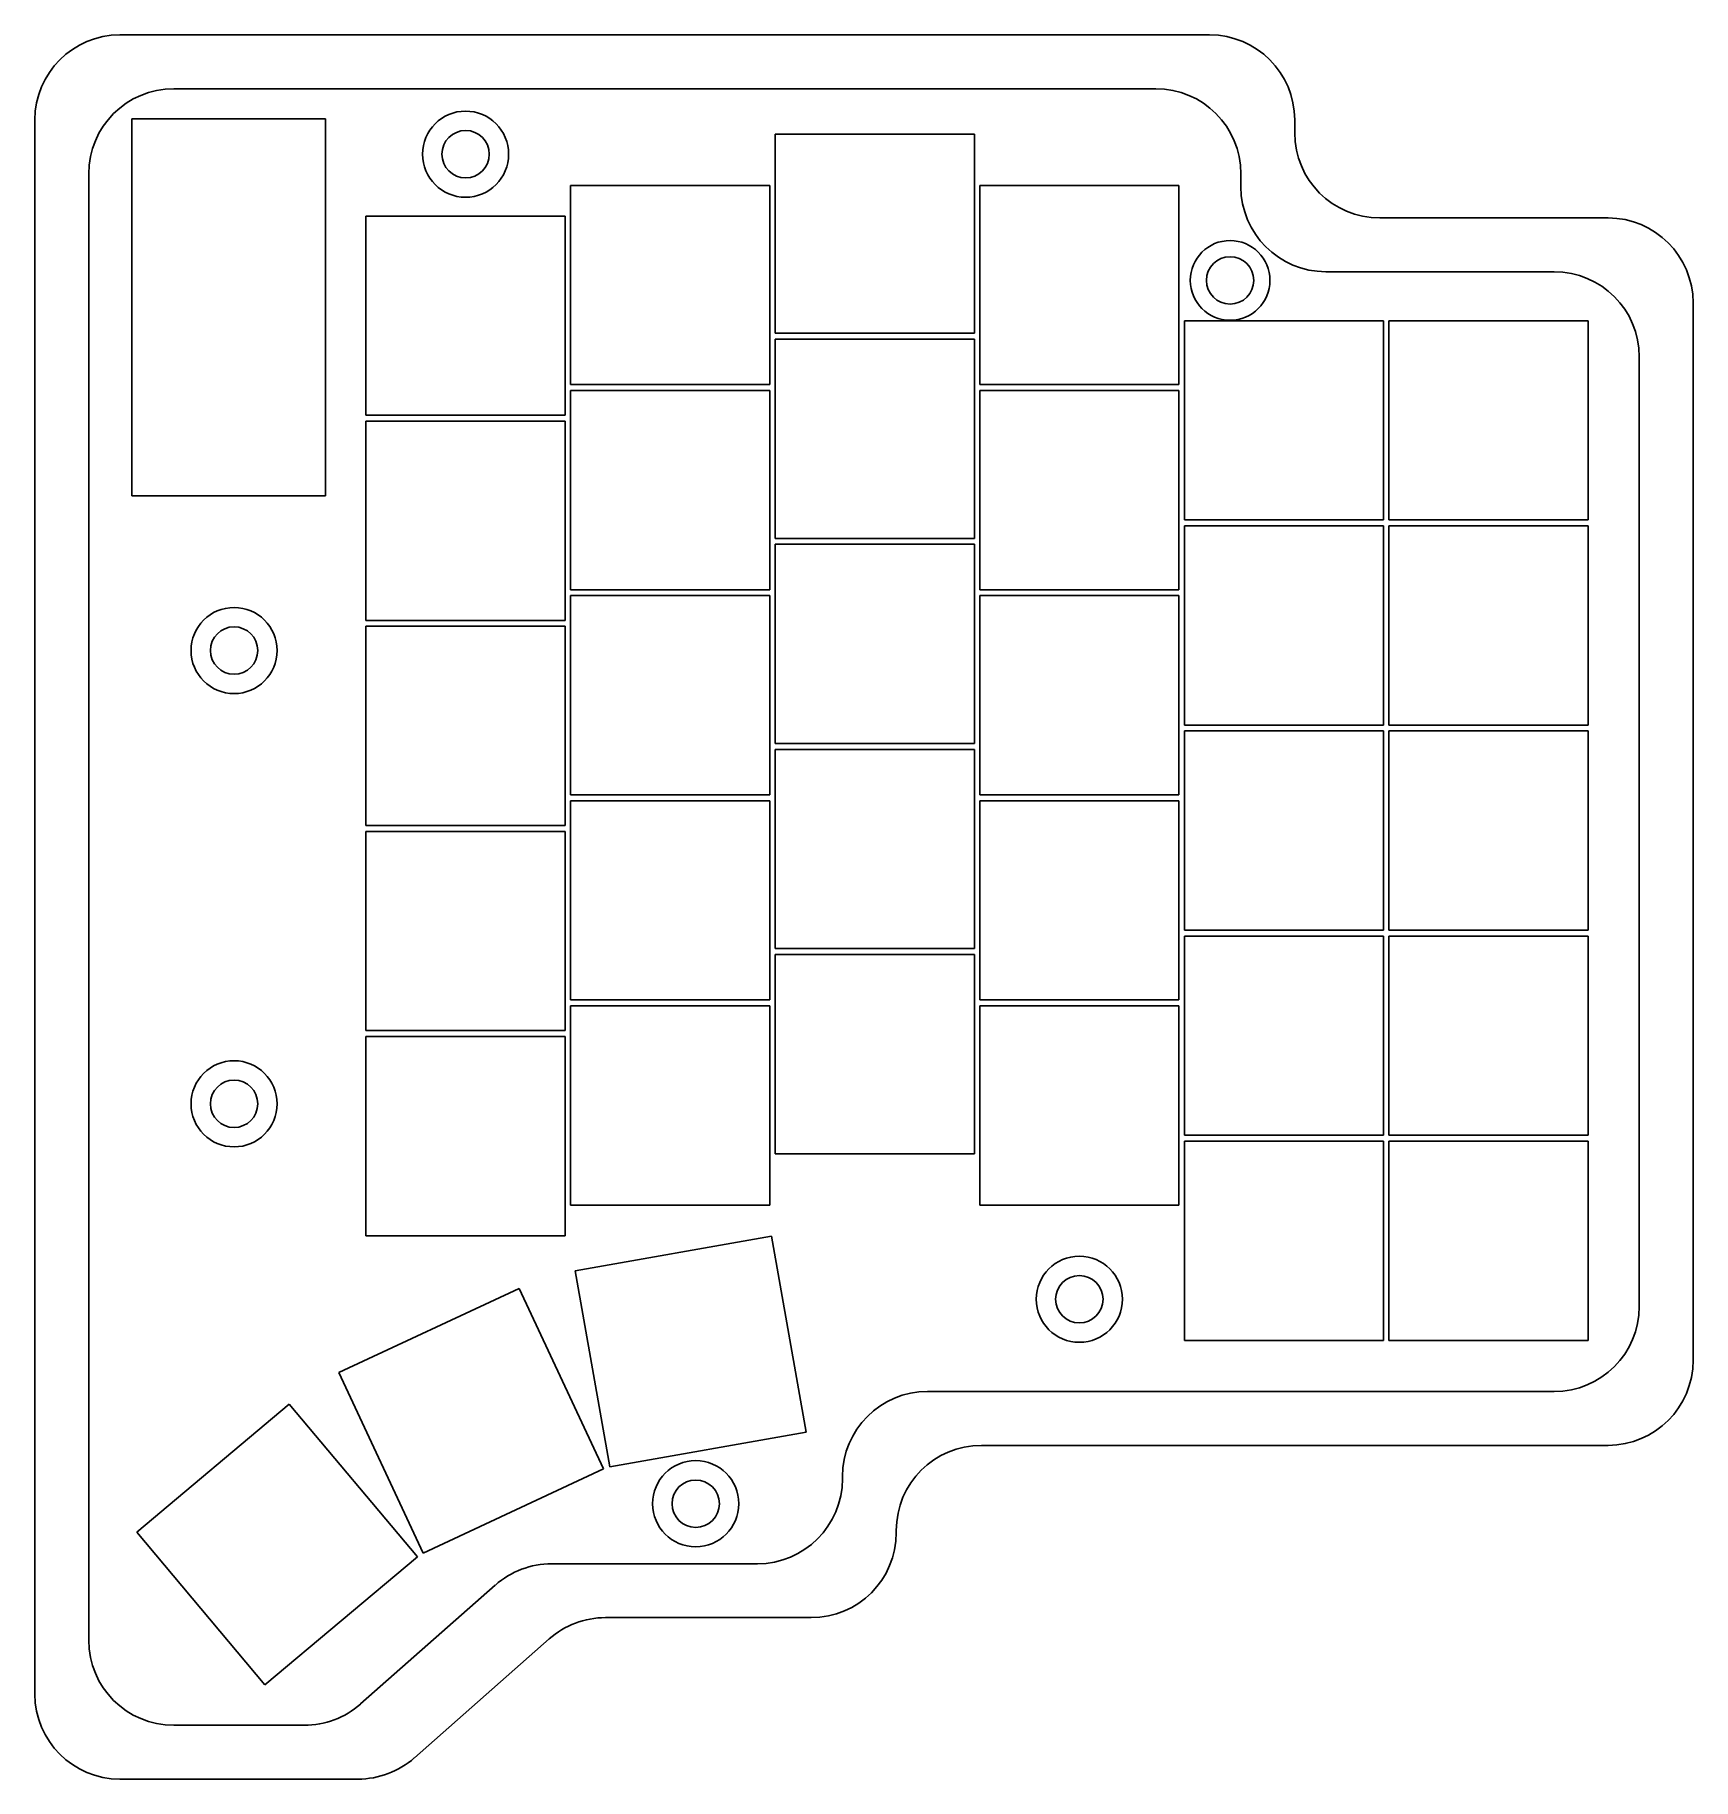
# Model space of a CAD drawing. Header units: millimetres. Extents: x 165 to 319, y -170 to -8.
import ezdxf

# ---------------------------------------------------------------- set-up
doc = ezdxf.new("R2010")
doc.units = ezdxf.units.MM

msp = doc.modelspace()

# ---------------------------------------------------------------- linework, layer by layer
for p, q in [((172.9, -8), (274.1, -8)), ((177.9, -13), (269.1, -13)), ((165, -162.1), (165, -15.9)), ((192, -15.8), (174, -15.8)), ((174, -15.8), (174, -50.8)), ((192, -50.8), (192, -15.8)), ((282, -15.9), (282, -17.1)), ((252.25, -17.21), (233.75, -17.21)), ((233.75, -17.21), (233.75, -35.71)), ((252.25, -35.71), (252.25, -17.21)), ((170, -157.1), (170, -20.9)), ((277, -20.9), (277, -22.1)), ((233.25, -21.98), (214.75, -21.98)), ((214.75, -21.98), (214.75, -40.48)), ((233.25, -40.48), (233.25, -21.98)), ((271.25, -21.98), (252.75, -21.98)), ((252.75, -21.98), (252.75, -40.48)), ((271.25, -40.48), (271.25, -21.98)), ((214.25, -24.83), (195.75, -24.83)), ((195.75, -24.83), (195.75, -43.33)), ((214.25, -43.33), (214.25, -24.83)), ((289.9, -25), (311.1, -25)), ((284.9, -30), (306.1, -30)), ((319, -32.9), (319, -131.1)), ((290.25, -34.55), (271.75, -34.55)), ((271.75, -34.55), (271.75, -53.05)), ((290.25, -53.05), (290.25, -34.55)), ((309.25, -34.55), (290.75, -34.55)), ((290.75, -34.55), (290.75, -53.05)), ((309.25, -53.05), (309.25, -34.55)), ((233.75, -35.71), (252.25, -35.71)), ((252.25, -36.26), (233.75, -36.26)), ((233.75, -36.26), (233.75, -54.76)), ((252.25, -54.76), (252.25, -36.26)), ((314, -37.9), (314, -126.1)), ((214.75, -40.48), (233.25, -40.48)), ((252.75, -40.48), (271.25, -40.48)), ((233.25, -41.03), (214.75, -41.03)), ((214.75, -41.03), (214.75, -59.53)), ((233.25, -59.53), (233.25, -41.03)), ((271.25, -41.03), (252.75, -41.03)), ((252.75, -41.03), (252.75, -59.53)), ((271.25, -59.53), (271.25, -41.03)), ((195.75, -43.33), (214.25, -43.33)), ((214.25, -43.88), (195.75, -43.88)), ((195.75, -43.88), (195.75, -62.38)), ((214.25, -62.38), (214.25, -43.88)), ((174, -50.8), (192, -50.8)), ((271.75, -53.05), (290.25, -53.05)), ((290.75, -53.05), (309.25, -53.05)), ((233.75, -54.76), (252.25, -54.76)), ((290.25, -53.6), (271.75, -53.6)), ((271.75, -53.6), (271.75, -72.1)), ((290.25, -72.1), (290.25, -53.6)), ((309.25, -53.6), (290.75, -53.6)), ((290.75, -53.6), (290.75, -72.1)), ((309.25, -72.1), (309.25, -53.6)), ((252.25, -55.31), (233.75, -55.31)), ((233.75, -55.31), (233.75, -73.81)), ((252.25, -73.81), (252.25, -55.31)), ((214.75, -59.53), (233.25, -59.53)), ((252.75, -59.53), (271.25, -59.53)), ((233.25, -60.08), (214.75, -60.08)), ((214.75, -60.08), (214.75, -78.58)), ((233.25, -78.58), (233.25, -60.08)), ((271.25, -60.08), (252.75, -60.08)), ((252.75, -60.08), (252.75, -78.58)), ((271.25, -78.58), (271.25, -60.08)), ((195.75, -62.38), (214.25, -62.38)), ((214.25, -62.93), (195.75, -62.93)), ((195.75, -62.93), (195.75, -81.43)), ((214.25, -81.43), (214.25, -62.93)), ((271.75, -72.1), (290.25, -72.1)), ((290.25, -72.65), (271.75, -72.65)), ((271.75, -72.65), (271.75, -91.15)), ((290.25, -91.15), (290.25, -72.65)), ((290.75, -72.1), (309.25, -72.1)), ((309.25, -72.65), (290.75, -72.65)), ((290.75, -72.65), (290.75, -91.15)), ((309.25, -91.15), (309.25, -72.65)), ((233.75, -73.81), (252.25, -73.81)), ((252.25, -74.36), (233.75, -74.36)), ((233.75, -74.36), (233.75, -92.86)), ((252.25, -92.86), (252.25, -74.36)), ((214.75, -78.58), (233.25, -78.58)), ((233.25, -79.13), (214.75, -79.13)), ((214.75, -79.13), (214.75, -97.63)), ((233.25, -97.63), (233.25, -79.13)), ((252.75, -78.58), (271.25, -78.58)), ((271.25, -79.13), (252.75, -79.13)), ((252.75, -79.13), (252.75, -97.63)), ((271.25, -97.63), (271.25, -79.13)), ((195.75, -81.43), (214.25, -81.43)), ((214.25, -81.98), (195.75, -81.98)), ((195.75, -81.98), (195.75, -100.48)), ((214.25, -100.48), (214.25, -81.98)), ((271.75, -91.15), (290.25, -91.15)), ((290.25, -91.7), (271.75, -91.7)), ((271.75, -91.7), (271.75, -110.2)), ((290.25, -110.2), (290.25, -91.7)), ((290.75, -91.15), (309.25, -91.15)), ((309.25, -91.7), (290.75, -91.7)), ((290.75, -91.7), (290.75, -110.2)), ((309.25, -110.2), (309.25, -91.7)), ((233.75, -92.86), (252.25, -92.86)), ((252.25, -93.41), (233.75, -93.41)), ((233.75, -93.41), (233.75, -111.91)), ((252.25, -111.91), (252.25, -93.41)), ((214.75, -97.63), (233.25, -97.63)), ((233.25, -98.18), (214.75, -98.18)), ((214.75, -98.18), (214.75, -116.68)), ((233.25, -116.68), (233.25, -98.18)), ((252.75, -97.63), (271.25, -97.63)), ((271.25, -98.18), (252.75, -98.18)), ((252.75, -98.18), (252.75, -116.68)), ((271.25, -116.68), (271.25, -98.18)), ((195.75, -100.48), (214.25, -100.48)), ((214.25, -101.03), (195.75, -101.03)), ((195.75, -101.03), (195.75, -119.53)), ((214.25, -119.53), (214.25, -101.03)), ((271.75, -110.2), (290.25, -110.2)), ((290.25, -110.75), (271.75, -110.75)), ((271.75, -110.75), (271.75, -129.25)), ((290.25, -129.25), (290.25, -110.75)), ((290.75, -110.2), (309.25, -110.2)), ((309.25, -110.75), (290.75, -110.75)), ((290.75, -110.75), (290.75, -129.25)), ((309.25, -129.25), (309.25, -110.75)), ((233.75, -111.91), (252.25, -111.91)), ((214.75, -116.68), (233.25, -116.68)), ((252.75, -116.68), (271.25, -116.68)), ((195.75, -119.53), (214.25, -119.53)), ((233.41, -119.57), (215.19, -122.78)), ((236.62, -137.79), (233.41, -119.57)), ((215.19, -122.78), (218.4, -141)), ((209.99, -124.42), (193.23, -132.24)), ((217.81, -141.19), (209.99, -124.42)), ((271.75, -129.25), (290.25, -129.25)), ((290.75, -129.25), (309.25, -129.25)), ((193.23, -132.24), (201.05, -149.01)), ((306.1, -134), (247.9, -134)), ((188.63, -135.17), (174.46, -147.06)), ((200.53, -149.34), (188.63, -135.17)), ((218.4, -141), (236.62, -137.79)), ((311.1, -139), (252.9, -139)), ((201.05, -149.01), (217.81, -141.19)), ((240, -141.9), (240, -142.1)), ((174.46, -147.06), (186.35, -161.23)), ((245, -146.9), (245, -147.1)), ((186.35, -161.23), (200.53, -149.34)), ((232.1, -150), (212.99, -150)), ((207.76, -151.98), (195.24, -163.02)), ((237.1, -155), (217.99, -155)), ((212.76, -156.98), (200.24, -168.02)), ((190.01, -165), (177.9, -165)), ((195.01, -170), (172.9, -170))]:
    msp.add_line(p, q)
for centre, radius in [((205, -19.08), 4), ((205, -19.08), 2.2), ((276, -30.8), 3.7), ((276, -30.8), 2.2), ((183.5, -65.18), 4), ((183.5, -65.18), 2.2), ((183.5, -107.28), 4), ((183.5, -107.28), 2.2), ((262, -125.43), 4), ((262, -125.43), 2.2), ((226.37, -144.42), 4), ((226.37, -144.42), 2.2)]:
    msp.add_circle(centre, radius)
for centre, start, end in [((172.9, -15.9), 90, 180), ((274.1, -15.9), 0, 90), ((177.9, -20.9), 90, 180), ((269.1, -20.9), 0, 90), ((289.9, -17.1), 180, 270), ((284.9, -22.1), 180, 270), ((311.1, -32.9), 0, 90), ((306.1, -37.9), 0, 90), ((306.1, -126.1), 270, 0), ((311.1, -131.1), 270, 0), ((247.9, -141.9), 90, 180), ((252.9, -146.9), 90, 180), ((232.1, -142.1), 270, 0), ((237.1, -147.1), 270, 0), ((212.99, -157.9), 90, 131.4237), ((217.99, -162.9), 90, 131.4237), ((177.9, -157.1), 180, 270), ((172.9, -162.1), 180, 270), ((190.01, -157.1), 270, 311.4237), ((195.01, -162.1), 270, 311.4237)]:
    msp.add_arc(centre, 7.9, start, end)

doc.saveas('drawing.dxf')
